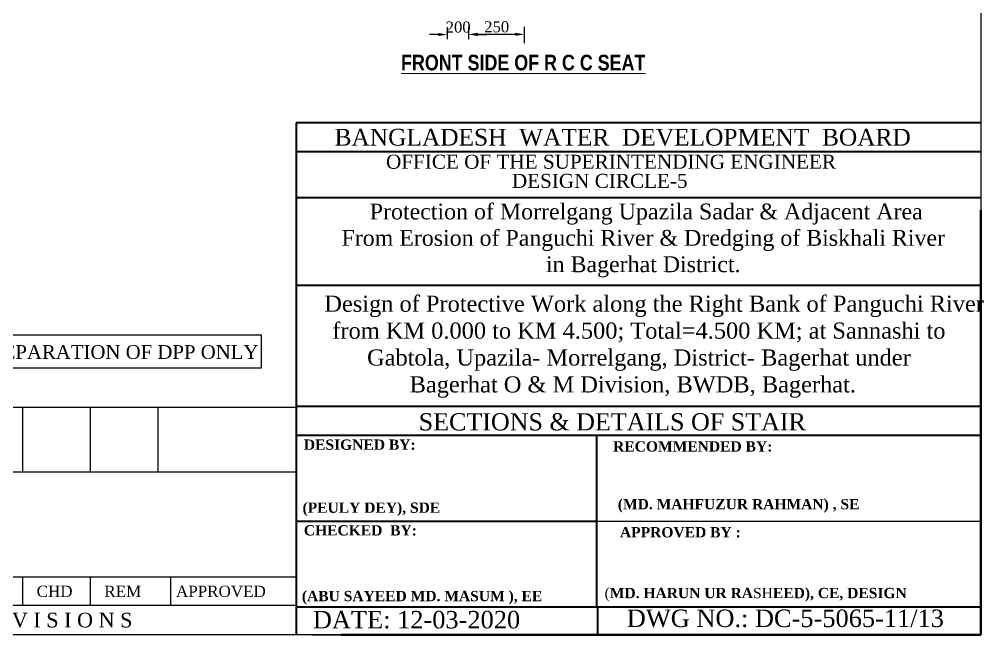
# Model space of a CAD drawing. Header units: metres. Extents: x -2434 to 11656, y -15288 to 8109.
# Drawn here: x 719.39 to 767.5, y -8330.64 to -8299.93 of the extents above; entities that cross this region are included whole.
import ezdxf
from ezdxf.enums import TextEntityAlignment as Align

# ---------------------------------------------------------------- set-up
doc = ezdxf.new("R2010")
doc.units = ezdxf.units.M
doc.layers.add('Layer1', color=7, linetype='Continuous', lineweight=13)
doc.layers.add('LINE', color=7, linetype='Continuous')
doc.styles.add('Kazi_T_H', font='timesbd.ttf')
doc.styles.get("Standard").update_dxf_attribs({"font": 'times.ttf'})
doc.styles.add('TIMES', font='ARIALN.TTF')
doc.dimstyles.get("Standard").update_dxf_attribs({"dimtxt": 0.5, "dimasz": 0.4075, "dimexe": 0.364, "dimexo": 0.219, "dimgap": 0.09, "dimtad": 0, "dimdec": 0, "dimlfac": 1000, "dimzin": 0, "dimdsep": 46, "dimtxsty": 'Standard', "dimcen": 0.09, "dimadec": 0, "dimazin": 0, "dimtfac": 1, "dimtdec": 0, "dimtofl": 0, "dimtmove": 0, "dimatfit": 3, "dimfxl": 1, "dimtolj": 1, "dimtzin": 0, "dimarcsym": 0})

# ---------------------------------------------------------------- blocks, each defined once
blk = doc.blocks.new('*D927')
at = {"layer": 'Defpoints', "color": 0, "lineweight": -3}
for p in [(744.587, -8300.678), (741.814, -8301.134), (744.587, -8301.348)]:
    blk.add_point(p, dxfattribs=at)
at = {"layer": 'Layer1', "color": 0, "lineweight": -2}
for p, q in [((741.814, -8300.915), (741.814, -8300.314)), ((744.587, -8301.129), (744.587, -8300.314))]:
    blk.add_line(p, q, dxfattribs=at)
at = {"layer": 'Layer1', "color": 7, "lineweight": -2}
blk.add_line((742.264, -8300.678), (744.137, -8300.678), dxfattribs=at)
at = {"layer": 'Layer1', "color": 7, "lineweight": -3}
for points in [[(742.264, -8300.603), (742.264, -8300.753), (741.814, -8300.678)], [(744.137, -8300.603), (744.137, -8300.753), (744.587, -8300.678)]]:
    blk.add_solid(points, dxfattribs=at)
at = {"layer": 'Layer1', "color": 0, "lineweight": 13, "insert": (743.201, -8300.308), "char_height": 0.55, "attachment_point": 5}
blk.add_mtext('\\A1;250', dxfattribs=at)
blk = doc.blocks.new('*D928')
at = {"layer": 'Defpoints', "color": 0, "lineweight": -3}
for p in [(741.814, -8300.69), (740.745, -8301.139), (741.814, -8301.134)]:
    blk.add_point(p, dxfattribs=at)
at = {"layer": 'Layer1', "color": 0, "lineweight": -2}
for p, q in [((740.745, -8300.92), (740.745, -8300.326)), ((741.814, -8300.915), (741.814, -8300.326))]:
    blk.add_line(p, q, dxfattribs=at)
at = {"layer": 'Layer1', "color": 7, "lineweight": -2}
for p, q in [((740.295, -8300.69), (739.845, -8300.69)), ((742.264, -8300.69), (742.714, -8300.69))]:
    blk.add_line(p, q, dxfattribs=at)
at = {"layer": 'Layer1', "color": 7, "lineweight": -3}
for points in [[(740.295, -8300.615), (740.295, -8300.765), (740.745, -8300.69)], [(742.264, -8300.615), (742.264, -8300.765), (741.814, -8300.69)]]:
    blk.add_solid(points, dxfattribs=at)
at = {"layer": 'Layer1', "color": 0, "lineweight": 13, "insert": (741.28, -8300.32), "char_height": 0.55, "attachment_point": 5}
blk.add_mtext('\\A1;200', dxfattribs=at)
blk = doc.blocks.new('*D1053')
at = {"layer": 'Defpoints', "color": 0, "lineweight": -3}
for p in [(744.587, -8300.678), (741.814, -8301.134), (744.587, -8301.348)]:
    blk.add_point(p, dxfattribs=at)
at = {"layer": 'Layer1', "color": 0, "lineweight": -2}
for p, q in [((741.814, -8300.915), (741.814, -8300.314)), ((744.587, -8301.129), (744.587, -8300.314))]:
    blk.add_line(p, q, dxfattribs=at)
at = {"layer": 'Layer1', "color": 7, "lineweight": -2}
blk.add_line((742.264, -8300.678), (744.137, -8300.678), dxfattribs=at)
at = {"layer": 'Layer1', "color": 7, "lineweight": -3}
for points in [[(742.264, -8300.603), (742.264, -8300.753), (741.814, -8300.678)], [(744.137, -8300.603), (744.137, -8300.753), (744.587, -8300.678)]]:
    blk.add_solid(points, dxfattribs=at)
at = {"layer": 'Layer1', "color": 0, "lineweight": 13, "insert": (743.201, -8300.308), "char_height": 0.55, "attachment_point": 5}
blk.add_mtext('\\A1;250', dxfattribs=at)
blk = doc.blocks.new('*D1054')
at = {"layer": 'Defpoints', "color": 0, "lineweight": -3}
for p in [(741.814, -8300.69), (740.745, -8301.139), (741.814, -8301.134)]:
    blk.add_point(p, dxfattribs=at)
at = {"layer": 'Layer1', "color": 0, "lineweight": -2}
for p, q in [((740.745, -8300.92), (740.745, -8300.326)), ((741.814, -8300.915), (741.814, -8300.326))]:
    blk.add_line(p, q, dxfattribs=at)
at = {"layer": 'Layer1', "color": 7, "lineweight": -2}
for p, q in [((740.295, -8300.69), (739.845, -8300.69)), ((742.264, -8300.69), (742.714, -8300.69))]:
    blk.add_line(p, q, dxfattribs=at)
at = {"layer": 'Layer1', "color": 7, "lineweight": -3}
for points in [[(740.295, -8300.615), (740.295, -8300.765), (740.745, -8300.69)], [(742.264, -8300.615), (742.264, -8300.765), (741.814, -8300.69)]]:
    blk.add_solid(points, dxfattribs=at)
at = {"layer": 'Layer1', "color": 0, "lineweight": 13, "insert": (741.28, -8300.32), "char_height": 0.55, "attachment_point": 5}
blk.add_mtext('\\A1;200', dxfattribs=at)

msp = doc.modelspace()

# ---------------------------------------------------------------- linework, layer by layer
at = {"color": 0, "linetype": 'Continuous', "lineweight": -3, "ltscale": 0.5}
for p, q in [((731.90198, -8303.359784), (731.90198, -8303.359784)), ((734.678552, -8305.496855), (734.678552, -8305.496855)), ((734.678552, -8305.496855), (734.678552, -8305.496855)), ((748.196686, -8324.968809), (767.344096, -8324.968809)), ((733.974978, -8330.63887), (767.344096, -8330.63887))]:
    msp.add_line(p, q, dxfattribs=at)
at = {"lineweight": 50, "ltscale": 0.5}
for p in [(767.344096, -8309.455259), (735.447139, -8330.63887)]:
    msp.add_line(p, (767.344096, -8330.63887), dxfattribs=at)
at = {"color": 0, "linetype": 'Continuous', "lineweight": -3, "ltscale": 0.5}
msp.add_lwpolyline([(712.2601, -8315.679458), (731.457921, -8315.679458), (731.457921, -8317.336029), (712.2601, -8317.336029)], close=True, dxfattribs=at)
at = {"layer": 'Layer1', "color": 7, "lineweight": 30}
msp.add_lwpolyline([(743.701954, -8330.63887), (656.245016, -8330.63887), (656.245016, -8253.277124), (767.344096, -8253.277124), (767.344096, -8314.162059), (767.344096, -8328.116639), (767.344096, -8330.63887)], close=True, dxfattribs=at)
msp.add_lwpolyline([(743.701954, -8330.63887), (656.245016, -8330.63887), (656.245016, -8253.277124), (767.344096, -8253.277124), (767.344096, -8314.162059), (767.344096, -8328.116639), (767.344096, -8330.63887)], close=True, dxfattribs=at)
at = {"layer": 'LINE', "color": 0, "linetype": 'ByBlock', "lineweight": 40, "ltscale": 0.5}
for p, q in [((767.344096, -8305.092355), (733.198947, -8305.092355)), ((733.198947, -8305.092355), (733.198947, -8330.63887)), ((767.344096, -8306.549036), (733.198947, -8306.549036)), ((767.344096, -8308.842085), (733.198947, -8308.842085)), ((767.344096, -8313.208035), (733.198947, -8313.208035)), ((767.344096, -8319.249745), (733.198947, -8319.249745)), ((767.344096, -8320.692277), (733.198947, -8320.692277)), ((748.196686, -8329.245341), (748.196686, -8320.692277)), ((733.198947, -8324.968809), (748.196686, -8324.968809)), ((733.198947, -8329.245341), (767.344096, -8329.245341)), ((748.247724, -8330.63887), (748.247724, -8329.245341))]:
    msp.add_line(p, q, dxfattribs=at)
at = {"layer": 'LINE', "lineweight": -2, "ltscale": 0.5}
for p, q in [((733.198947, -8319.297186), (708.38573, -8319.297186)), ((719.550129, -8319.297186), (719.550129, -8322.527709)), ((722.926117, -8319.297186), (722.926117, -8322.527709)), ((726.302105, -8319.297186), (726.302105, -8322.527709)), ((733.198947, -8322.527709), (708.38573, -8322.527709)), ((733.198947, -8327.772007), (708.38573, -8327.772007)), ((719.550129, -8327.772007), (719.550129, -8329.176648)), ((722.926117, -8327.772007), (722.926117, -8329.176648)), ((726.923576, -8327.772007), (726.923576, -8329.176648)), ((733.198947, -8329.176648), (708.51619, -8329.176648))]:
    msp.add_line(p, q, dxfattribs=at)

# ---------------------------------------------------------------- texts
at = {"layer": 'Layer1', "color": 7, "lineweight": 13, "insert": (738.42977, -8301.699437), "char_height": 0.778536, "width": 14.66484432, "attachment_point": 1, "style": 'TIMES'}
msp.add_mtext('{\\fArial Narrow|b1|i0|c0|p34;\\LFRONT SIDE OF R C C SEAT\\P\\l        }', dxfattribs=at)
msp.add_mtext('{\\fArial Narrow|b1|i0|c0|p34;\\LFRONT SIDE OF R C C SEAT\\P\\l        }', dxfattribs=at)
at = {"layer": 'LINE', "color": 0, "linetype": 'ByBlock', "lineweight": 40, "ltscale": 0.5}
for s, height, p in [('BANGLADESH  WATER  DEVELOPMENT  BOARD', 0.83751797, (749.486438, -8306.233474)), ('OFFICE OF THE SUPERINTENDING ENGINEER', 0.698544, (748.905074, -8307.386975)), ('DESIGN CIRCLE-5', 0.698544, (748.339872, -8308.34142))]:
    msp.add_text(s, height=height, dxfattribs=at).set_placement(p, align=Align.CENTER)
at = {"layer": 'LINE', "lineweight": -2, "ltscale": 0.5}
for s, height, p in [('SECTIONS & DETAILS OF STAIR ', 0.85884208, (749.130377, -8320.445373)), ('R E V I S I O N S', 0.73111054, (721.04114, -8330.273314))]:
    msp.add_text(s, height=height, dxfattribs=at).set_placement(p, align=Align.CENTER)
at = {"layer": 'LINE', "color": 0, "linetype": 'ByBlock', "lineweight": 40, "ltscale": 0.5, "style": 'Kazi_T_H'}
for s, p in [('DESIGNED BY:', (733.581012, -8321.410735)), ('RECOMMENDED BY:', (749.006954, -8321.500922)), ('(PEULY DEY), SDE', (733.515306, -8324.554928)), ('(MD. MAHFUZUR RAHMAN) , SE', (749.240739, -8324.380459)), ('CHECKED  BY:', (733.581012, -8325.687267)), ('APPROVED BY :', (749.348971, -8325.781891)), ('(ABU SAYEED MD. MASUM ), EE', (733.482662, -8328.965725))]:
    msp.add_text(s, height=0.51318384, dxfattribs=at).set_placement(p)
at = {"layer": 'LINE', "lineweight": -2, "ltscale": 0.5}
for s, p in [('CHD', (720.25245, -8328.755256)), ('REM', (723.628438, -8328.755256)), ('APPROVED', (727.204504, -8328.755256))]:
    msp.add_text(s, height=0.5618566, dxfattribs=at).set_placement(p)
at = {"layer": 'LINE', "color": 0, "linetype": 'ByBlock', "lineweight": 40, "ltscale": 0.5}
for s, p in [('DATE: 12-03-2020', (734.032571, -8330.322949)), ('DWG NO.: DC-5-5065-11/13', (749.689968, -8330.254778))]:
    msp.add_text(s, height=0.87095503, dxfattribs=at).set_placement(p)
at = {"layer": 'LINE', "color": 0, "linetype": 'ByBlock', "lineweight": 40, "ltscale": 0.5, "attachment_point": 2}
for s, insert, char_height, width in [(' Protection of Morrelgang Upazila Sadar & Adjacent Area \\PFrom Erosion of Panguchi River & Dredging of Biskhali River \\Pin Bagerhat District.', (750.511361, -8309.126239), 0.78947585, 44.92476513), ('       Design of Protective Work along the Right Bank of Panguchi River    \\P  from KM 0.000 to KM 4.500; Total=4.500 KM; at Sannashi to \\P  Gabtola, Upazila- Morrelgang, District- Bagerhat under \\PBagerhat O & M Division, BWDB, Bagerhat.', (749.990971, -8313.718552), 0.80526537, 35.82224836)]:
    msp.add_mtext(s, dxfattribs=dict(at, insert=insert, char_height=char_height, width=width))
at = {"layer": 'LINE', "color": 0, "linetype": 'ByBlock', "lineweight": 30, "ltscale": 0.5, "insert": (712.741686, -8316.187899), "char_height": 0.68631446, "width": 67.13921254, "attachment_point": 1}
msp.add_mtext('\\pi-812,l812,t405.9,812;FOR THE PREPARATION OF DPP ONLY', dxfattribs=at)
at = {"layer": 'LINE', "color": 0, "linetype": 'ByBlock', "lineweight": 40, "ltscale": 0.5, "insert": (756.119707, -8328.301691), "char_height": 0.513183839, "width": 18.97389568, "attachment_point": 2, "style": 'Kazi_T_H'}
msp.add_mtext('{\\fTimes New Roman|b0|i0|c0|p18;\\C7;(\\fTimes New Roman|b1|i0|c0|p18;MD. HARUN UR RA\\fTimes New Roman|b0|i0|c0|p18;SH}EED), CE, DESIGN', dxfattribs=at)

# ---------------------------------------------------------------- dimensions: what is measured, and where the dimension line sits
at = {"layer": 'Layer1', "color": 7, "lineweight": 13}
for picture in ['*D928', '*D1054']:
    dim = msp.add_linear_dim(base=(741.814159, -8300.689686), p1=(740.745038, -8301.139118), p2=(741.814159, -8301.134103), text='200', dimstyle='Standard', override={"dimtxt": 0.55, "dimasz": 0.45, "dimtad": 1, "dimdec": 2, "dimrnd": 0.002, "dimpost": 'm', "dimcen": 0.05, "dimclrd": 7, "dimadec": 1, "dimtdec": 2, "dimfrac": 2}, dxfattribs=at)
    dim.commit()
    dim.dimension.update_dxf_attribs({"geometry": picture, "text_midpoint": (741.279599, -8300.689686), "dimtype": 160})
for picture in ['*D927', '*D1053']:
    dim = msp.add_linear_dim(base=(744.587153, -8300.677961), p1=(741.814159, -8301.134103), p2=(744.587153, -8301.348426), text='250', dimstyle='Standard', override={"dimtxt": 0.55, "dimasz": 0.45, "dimtad": 1, "dimdec": 2, "dimrnd": 0.002, "dimpost": 'm', "dimcen": 0.05, "dimclrd": 7, "dimadec": 1, "dimtdec": 2, "dimfrac": 2}, dxfattribs=at)
    dim.commit()
    dim.dimension.update_dxf_attribs({"geometry": picture, "text_midpoint": (743.200656, -8300.308202)})

doc.saveas('drawing.dxf')
